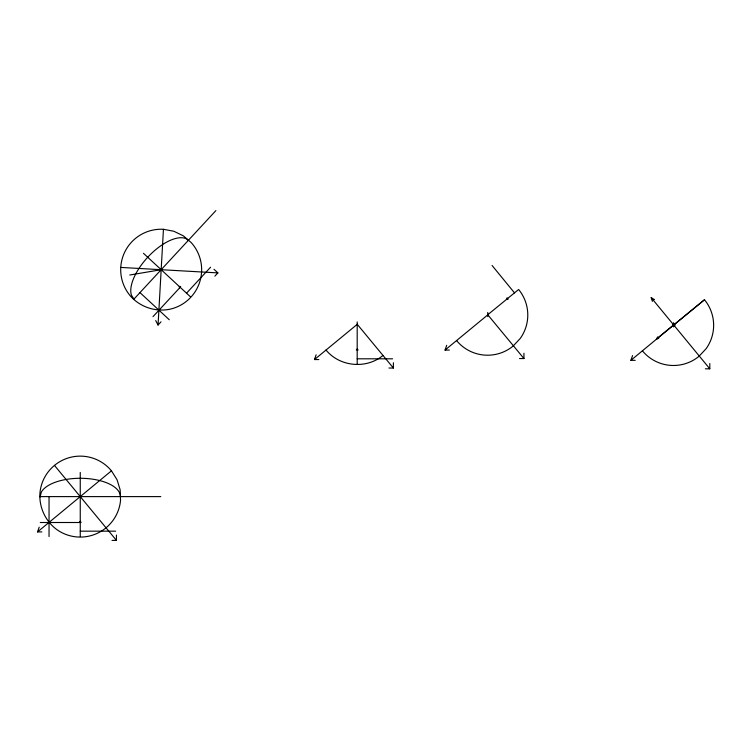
<?xml version="1.0" encoding="UTF-8"?>
<svg xmlns="http://www.w3.org/2000/svg" width="751" height="751" viewBox="0 0 751 751"><rect width="100%" height="100%" fill="white"/><g stroke="black" fill="none" stroke-linecap="round" stroke-linejoin="round"><path stroke-width="1.13" d="M160.996 321.841L158.057 325.014L163.446 229.29L173.828 231.252L183.347 235.842L191.355 242.733A40.47 40.47 0 0 1 169.435 309.318C155.429 311.994 140.662 307.131 130.993 296.664A40.47 40.47 0 0 1 163.446 229.29M507.113 297.743L506.878 299.105L508.22 299.105M40.122 496.909L41.333 492.13A40.132 18.315 0 0 1 85.192 478.415A40.132 18.315 0 0 1 120.385 496.608L120.404 496.608M41.878 531.905L37.55 531.905L39.202 527.146M318.818 359.551L314.491 359.551L316.143 354.791M449.37 350.069L445.043 350.069L446.704 345.31M635.224 360.33L630.896 360.33L632.558 355.58M658.777 338.269L656.421 339.095L657.669 336.908M79.409 522.367L80.254 521.325L81.164 522.367M356.34 350.013L357.194 348.971L358.096 350.013M133.894 299.161L215.884 210.609M153.007 316.64L180.221 287.257M186.53 293.181L210.58 267.215M214.87 276.143L217.884 272.895L213.988 269.28M357.251 324.319L314.491 359.551M487.803 314.838L445.043 350.069M37.55 531.905L111.448 470.821L117.062 479.767L120.16 489.868L120.545 500.429A40.47 40.47 0 0 1 56.794 529.586C45.323 521.128 38.855 506.991 39.963 492.778A40.47 40.47 0 0 1 111.448 470.821M630.896 360.33L673.647 324.995M673.741 325.033L704.485 299.752A40.188 40.188 0 0 1 706.147 348.661L698.984 356.331A40.188 40.188 0 0 1 642.405 350.82M656.421 339.095L704.485 299.752M382.982 355.448C366.366 369.351 339.696 366.817 326 350.032M129.773 274.997L161.174 269.703M519.504 358.546L523.945 358.546L523.945 353.242M357.194 358.809L392.585 358.809M388.952 368.028L393.383 368.028L393.383 362.724M705.358 368.816L709.798 368.816L709.798 363.503M40.103 496.608L160.789 496.608M40.263 522.508L80.319 522.508M80.254 531.164L115.645 531.164M112.012 540.391L116.443 540.391L116.443 535.078M180.691 286.535L179.311 286.497L179.498 287.83M120.761 267.422L217.884 272.895M652.384 301.367L651.192 297.64L654.496 299.63M143.441 253.284L190.454 296.814M139.996 292.627L169.275 319.748M651.192 297.64L709.798 368.816M523.945 358.546L487.746 314.763L518.631 289.492A40.188 40.188 0 0 1 520.293 338.391L513.13 346.061A40.188 40.188 0 0 1 456.552 340.55M357.194 324.244L393.383 368.028M54.466 465.404L116.443 540.391M492.083 265.488L514.491 292.871M134.129 299.349L131.444 295.218A40.132 18.315 -47.2 0 1 151.186 253.716A40.132 18.315 -47.2 0 1 188.445 240.254M155.692 320.574L158.057 325.014M673.6 325.033L673.638 326.122M673.6 322.714L673.6 326.892M487.746 312.444L487.746 316.622M357.194 321.926L357.194 364.404M80.254 472.445L80.254 536.514M49.04 496.646L49.04 536.561M673.394 326.028A1.014 1.014 0 0 0 674.914 325.145A1.014 1.014 0 0 0 673.394 324.272A1.014 1.014 0 0 0 673.394 326.028"/></g></svg>
